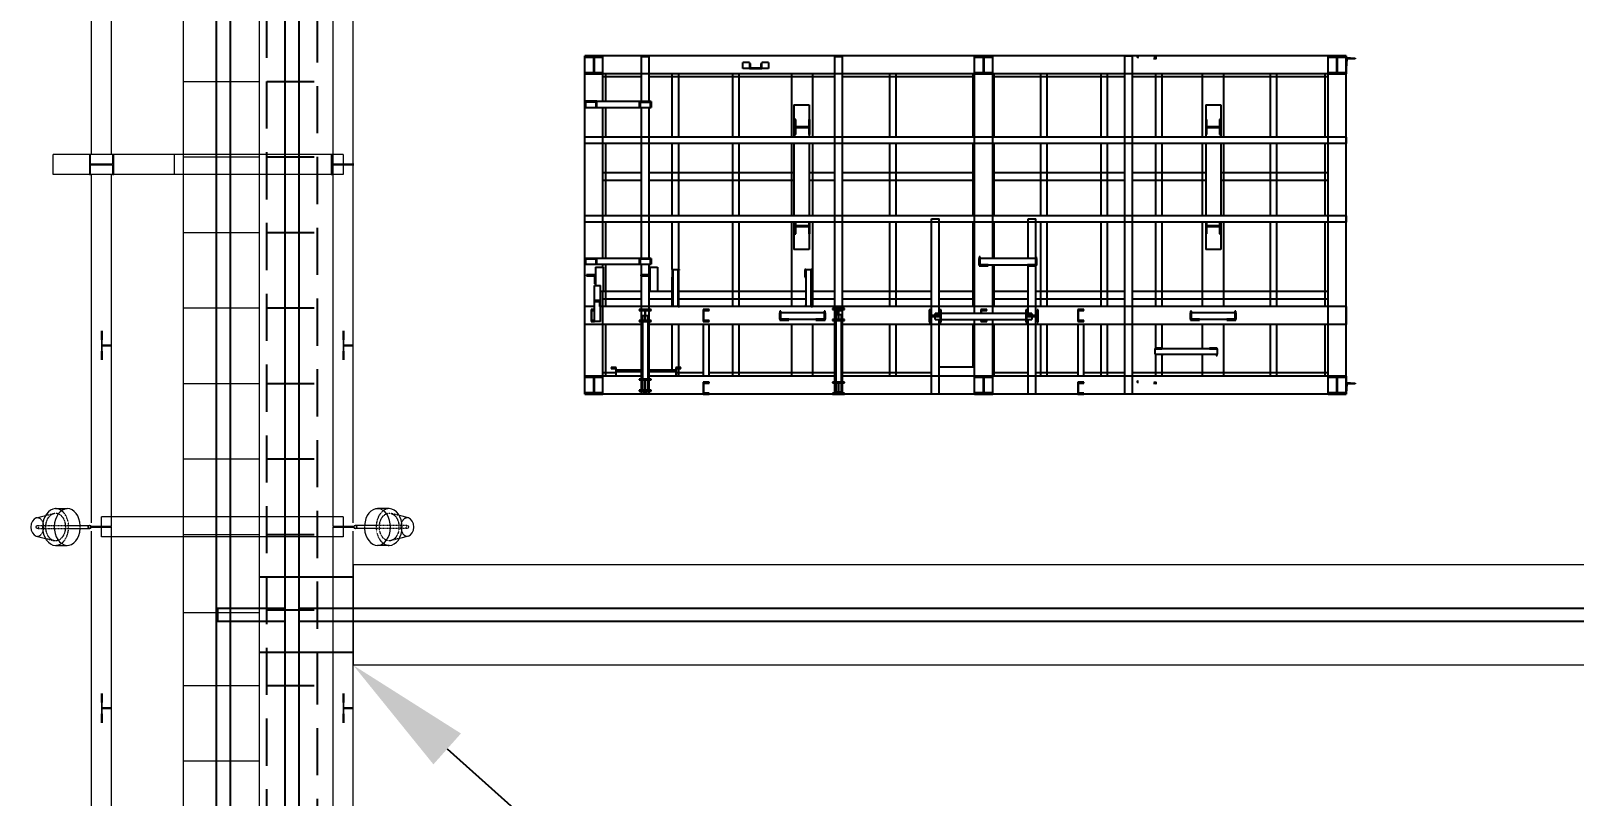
# Model space of a CAD drawing. Header units: inches. Extents: x 19 to 1016051, y 34 to 210034.
# Drawn here: x 144551 to 156811, y 141562 to 147644 of the extents above; entities that cross this region are included whole.
import ezdxf
from ezdxf import colors
from ezdxf.entities.mleader import LeaderData, LeaderLine
from ezdxf.math import Vec2, Vec3

# ---------------------------------------------------------------- set-up
doc = ezdxf.new("R2010")
doc.units = ezdxf.units.IN
doc.header["$MEASUREMENT"] = 0
doc.linetypes.add('CABLEROUTEALL-EMBED 1_DWG$0$HIDDEN2', pattern=[0.1875, 0.125, -0.0625])
doc.linetypes.add('LIGHTINGLAYOUTPROGRESSUNIT-EMBED 1_DWG$0$HIDDEN2', pattern=[0.1875, 0.125, -0.0625])
for name, color, linetype in [('CABLE TRAY INSTRUMENTATION', 7, 'Continuous'), ('CABLE TRAY POWER', 3, 'Continuous'), ('CABLEROUTEALL-EMBED 1_DWG$0$DwgTemplate', 7, 'Continuous'), ('cables', 7, 'Continuous')]:
    doc.layers.add(name, color=color, linetype=linetype)
for name, color, linetype, lineweight in [('Cable Trench', 7, 'Continuous', 13), ('Layout', 6, 'Continuous', 20), ('Pipe Rack Lighting', 1, 'Continuous', 5), ('REV.C CLOUD', 2, 'Continuous', 20)]:
    doc.layers.add(name, color=color, linetype=linetype, lineweight=lineweight)
doc.styles.get("Standard").update_dxf_attribs({"font": 'arial.ttf'})

msp = doc.modelspace()

# ---------------------------------------------------------------- linework, layer by layer
at = {"layer": 'CABLE TRAY INSTRUMENTATION', "color": 6, "linetype": 'CABLEROUTEALL-EMBED 1_DWG$0$HIDDEN2', "ltscale": 3000}
for p, q in [((146427, 123242), (146427, 164642)), ((146827, 164642), (146827, 142666)), ((146427, 147242), (146827, 147242)), ((146427, 146642), (146827, 146642)), ((146427, 146042), (146827, 146042)), ((146427, 145442), (146827, 145442)), ((146427, 144842), (146827, 144842)), ((146427, 144842), (146827, 144842)), ((146427, 144842), (146827, 144842)), ((146427, 144242), (146827, 144242)), ((146427, 143642), (146827, 143642)), ((146427, 143642), (146827, 143642)), ((146427, 143042), (146827, 143042)), ((146827, 142666), (146827, 123242)), ((146427, 142442), (146827, 142442))]:
    msp.add_line(p, q, dxfattribs=at)
at = {"layer": 'CABLE TRAY POWER'}
for p, q in [((147112, 143303), (146365, 143303)), ((147112, 142703), (146365, 142703))]:
    msp.add_line(p, q, dxfattribs=at)
at = {"layer": 'Cable Trench', "color": 2, "linetype": 'Continuous'}
for p, q in [((147112, 143403), (211534, 143400)), ((193686, 142601), (147112, 142603))]:
    msp.add_line(p, q, dxfattribs=at)
at = {"layer": 'Cable Trench', "color": 2}
msp.add_line((147112, 143403), (147112, 142603), dxfattribs=at)
at = {"layer": 'CABLEROUTEALL-EMBED 1_DWG$0$DwgTemplate', "color": 252, "linetype": 'Continuous'}
for p, q in [((155000, 147445), (148952, 147445)), ((148952, 147301), (148952, 147445)), ((155000, 147445), (148952, 147445)), ((148952, 147445), (148952, 147445)), ((148952, 144757), (148952, 147445)), ((148952, 147445), (149096, 147445)), ((148952, 147445), (148952, 147435)), ((149096, 147445), (148952, 147445)), ((148952, 147435), (149021, 147435)), ((149021, 147435), (149021, 147311)), ((149028, 147311), (149028, 147435)), ((149028, 147435), (149096, 147435)), ((149096, 147081), (149096, 147445)), ((149096, 147435), (149096, 147445)), ((149402, 147081), (149402, 147439)), ((149402, 147439), (149463, 147439)), ((149463, 147081), (149463, 147439)), ((150260, 147393), (150207, 147393)), ((150207, 147344), (150207, 147393)), ((150260, 147393), (150260, 147344)), ((150267, 147383), (150260, 147383)), ((150260, 147383), (150260, 147345)), ((150267, 147348), (150267, 147383)), ((150350, 147383), (150350, 147348)), ((150358, 147383), (150350, 147383)), ((150358, 147344), (150358, 147393)), ((150411, 147393), (150358, 147393)), ((150358, 147345), (150358, 147383)), ((150411, 147393), (150411, 147344)), ((150938, 147439), (150998, 147439)), ((150938, 145437), (150938, 147439)), ((150998, 145437), (150998, 147439)), ((152048, 147445), (152048, 147435)), ((152192, 147445), (152048, 147445)), ((152048, 147445), (152192, 147445)), ((152048, 145397), (152048, 147445)), ((152048, 147435), (152117, 147435)), ((152117, 147435), (152117, 147311)), ((152123, 147311), (152123, 147435)), ((152123, 147435), (152192, 147435)), ((152192, 147435), (152192, 147445)), ((152192, 145836), (152192, 147445)), ((153242, 144757), (153242, 147445)), ((153242, 147445), (153302, 147445)), ((153302, 144757), (153302, 147445)), ((153340, 147434), (153337, 147434)), ((153338, 147441), (153340, 147441)), ((153349, 147440), (153340, 147441)), ((153340, 147441), (153340, 147434)), ((153340, 147434), (153349, 147433)), ((153470, 147425), (153487, 147424)), ((153488, 147431), (153471, 147432)), ((153487, 147424), (153488, 147431)), ((153495, 147424), (153487, 147424)), ((153488, 147431), (153495, 147431)), ((154856, 147445), (154856, 147435)), ((155000, 147445), (154856, 147445)), ((154856, 147445), (155000, 147445)), ((154856, 144757), (154856, 147445)), ((154856, 147435), (154924, 147435)), ((154924, 147435), (154924, 147311)), ((154931, 147311), (154931, 147435)), ((154931, 147435), (155000, 147435)), ((155000, 147435), (155000, 147445)), ((155000, 147445), (155000, 147301)), ((155000, 144757), (155000, 147445)), ((155000, 147445), (155000, 147445)), ((155000, 147431), (155071, 147427)), ((155000, 147427), (155071, 147427)), ((155071, 147420), (155000, 147420)), ((155005, 147420), (155001, 147345)), ((155071, 147427), (155071, 147420)), ((149021, 147311), (148952, 147311)), ((148952, 147311), (148952, 147301)), ((155000, 147301), (148952, 147301)), ((148952, 147301), (149096, 147301)), ((149096, 147311), (149028, 147311)), ((149096, 147301), (149096, 147311)), ((149402, 147277), (149096, 147277)), ((149120, 147081), (149120, 147301)), ((150938, 147277), (149463, 147277)), ((149647, 146798), (149647, 147301)), ((149698, 146798), (149698, 147301)), ((150127, 146798), (150127, 147301)), ((150178, 146798), (150178, 147301)), ((150260, 147344), (150207, 147344)), ((150260, 147345), (150358, 147345)), ((150350, 147348), (150267, 147348)), ((150411, 147344), (150358, 147344)), ((150596, 146798), (150596, 147301)), ((150764, 146798), (150764, 147301)), ((152048, 147277), (150998, 147277)), ((151375, 146798), (151375, 147301)), ((151426, 146798), (151426, 147301)), ((152036, 146798), (152036, 147301)), ((152048, 147311), (152048, 147301)), ((152117, 147311), (152048, 147311)), ((152048, 147301), (152192, 147301)), ((152192, 147311), (152123, 147311)), ((152192, 147301), (152192, 147311)), ((153242, 147277), (152192, 147277)), ((152204, 146798), (152204, 147301)), ((152575, 146798), (152575, 147301)), ((152625, 146798), (152625, 147301)), ((153055, 146798), (153055, 147301)), ((153105, 146798), (153105, 147301)), ((154856, 147277), (153302, 147277)), ((153487, 146798), (153487, 147301)), ((153537, 146798), (153537, 147301)), ((153860, 146798), (153860, 147301)), ((154028, 146798), (154028, 147301)), ((154398, 146798), (154398, 147301)), ((154449, 146798), (154449, 147301)), ((154832, 146798), (154832, 147301)), ((154856, 147311), (154856, 147301)), ((154924, 147311), (154856, 147311)), ((154856, 147301), (155000, 147301)), ((155000, 147311), (154931, 147311)), ((155000, 147345), (155001, 147345)), ((155000, 147301), (155000, 147311)), ((148952, 147084), (148952, 147038)), ((149048, 147084), (148952, 147084)), ((148952, 147038), (148961, 147038)), ((149480, 147081), (148961, 147081)), ((148961, 147035), (148961, 147081)), ((148961, 147079), (149040, 147079)), ((148961, 147038), (148961, 147079)), ((148961, 147035), (149480, 147035)), ((149040, 147079), (149040, 147038)), ((149040, 147038), (149048, 147038)), ((149048, 147038), (149048, 147084)), ((149096, 145836), (149096, 147035)), ((149120, 146798), (149120, 147035)), ((149480, 147081), (149384, 147081)), ((149384, 147081), (149384, 147035)), ((149384, 147035), (149393, 147035)), ((149393, 147076), (149472, 147076)), ((149393, 147035), (149393, 147076)), ((149402, 145836), (149402, 147035)), ((149463, 145836), (149463, 147035)), ((149472, 147076), (149472, 147035)), ((149472, 147035), (149480, 147035)), ((149480, 147081), (149480, 147035)), ((149480, 147035), (149480, 147081)), ((150613, 147056), (150613, 146798)), ((150613, 147056), (150733, 147056)), ((150733, 147056), (150733, 146798)), ((153884, 147056), (153884, 146798)), ((153884, 147056), (154004, 147056)), ((154004, 147056), (154004, 146798)), ((150620, 146939), (150620, 146819)), ((150629, 146939), (150620, 146939)), ((150629, 146882), (150629, 146939)), ((150732, 146882), (150629, 146882)), ((150629, 146819), (150629, 146876)), ((150629, 146876), (150732, 146876)), ((150740, 146939), (150732, 146939)), ((150732, 146939), (150732, 146882)), ((150732, 146876), (150732, 146819)), ((150740, 146819), (150740, 146939)), ((153884, 146939), (153884, 146819)), ((153893, 146939), (153884, 146939)), ((153893, 146882), (153893, 146939)), ((153995, 146882), (153893, 146882)), ((153893, 146876), (153995, 146876)), ((153893, 146819), (153893, 146876)), ((153995, 146939), (153995, 146882)), ((154004, 146939), (153995, 146939)), ((153995, 146876), (153995, 146819)), ((154004, 146819), (154004, 146939)), ((155000, 146798), (148952, 146798)), ((148952, 146748), (148952, 146798)), ((155000, 146748), (148952, 146748)), ((149120, 146175), (149120, 146748)), ((149647, 146175), (149647, 146748)), ((149698, 146175), (149698, 146748)), ((150127, 146175), (150127, 146748)), ((150178, 146175), (150178, 146748)), ((150596, 146175), (150596, 146748)), ((150613, 146748), (150613, 146175)), ((150620, 146819), (150629, 146819)), ((150732, 146819), (150740, 146819)), ((150733, 146748), (150733, 146175)), ((150764, 146175), (150764, 146748)), ((151375, 146175), (151375, 146748)), ((151426, 146175), (151426, 146748)), ((152036, 146175), (152036, 146748)), ((152204, 146175), (152204, 146748)), ((152575, 146175), (152575, 146748)), ((152625, 146175), (152625, 146748)), ((153055, 146175), (153055, 146748)), ((153105, 146175), (153105, 146748)), ((153487, 146175), (153487, 146748)), ((153537, 146175), (153537, 146748)), ((153860, 146175), (153860, 146748)), ((153884, 146819), (153893, 146819)), ((153884, 146748), (153884, 146175)), ((153995, 146819), (154004, 146819)), ((154004, 146748), (154004, 146175)), ((154028, 146175), (154028, 146748)), ((154398, 146175), (154398, 146748)), ((154449, 146175), (154449, 146748)), ((154832, 146175), (154832, 146748)), ((155000, 146798), (155000, 146748)), ((149402, 146515), (149096, 146515)), ((150613, 146515), (149463, 146515)), ((150938, 146515), (150733, 146515)), ((152048, 146515), (150998, 146515)), ((153242, 146515), (152192, 146515)), ((153884, 146515), (153302, 146515)), ((154856, 146515), (154004, 146515)), ((149402, 146455), (149096, 146455)), ((150613, 146455), (149463, 146455)), ((150938, 146455), (150733, 146455)), ((152048, 146455), (150998, 146455)), ((153242, 146455), (152192, 146455)), ((153884, 146455), (153302, 146455)), ((154856, 146455), (154004, 146455)), ((155000, 146175), (148952, 146175)), ((148952, 146124), (148952, 146175)), ((151706, 145381), (151706, 146149)), ((151706, 146149), (151766, 146149)), ((151766, 145397), (151766, 146149)), ((152474, 145836), (152474, 146149)), ((152474, 146149), (152534, 146149)), ((152534, 145849), (152534, 146149)), ((155000, 146175), (155000, 146124)), ((155000, 146124), (148952, 146124)), ((149120, 145836), (149120, 146124)), ((149647, 145747), (149647, 146124)), ((149698, 145747), (149698, 146124)), ((150127, 145453), (150127, 146124)), ((150178, 145453), (150178, 146124)), ((150596, 145453), (150596, 146124)), ((150613, 146124), (150613, 145905)), ((150620, 146124), (150620, 146032)), ((150620, 146032), (150629, 146032)), ((150629, 146095), (150629, 146124)), ((150732, 146095), (150629, 146095)), ((150629, 146032), (150629, 146088)), ((150629, 146088), (150732, 146088)), ((150732, 146124), (150732, 146095)), ((150732, 146088), (150732, 146032)), ((150732, 146032), (150740, 146032)), ((150733, 146124), (150733, 145905)), ((150740, 146032), (150740, 146124)), ((150764, 145453), (150764, 146124)), ((151375, 145453), (151375, 146124)), ((151426, 145453), (151426, 146124)), ((152036, 145453), (152036, 146124)), ((152204, 145836), (152204, 146124)), ((152575, 145453), (152575, 146124)), ((152625, 145453), (152625, 146124)), ((153055, 145453), (153055, 146124)), ((153105, 145453), (153105, 146124)), ((153487, 145453), (153487, 146124)), ((153537, 145453), (153537, 146124)), ((153860, 145453), (153860, 146124)), ((153884, 146124), (153884, 145905)), ((153884, 146124), (153884, 146032)), ((153884, 146032), (153893, 146032)), ((153893, 146095), (153893, 146124)), ((153995, 146095), (153893, 146095)), ((153893, 146088), (153995, 146088)), ((153893, 146032), (153893, 146088)), ((153995, 146124), (153995, 146095)), ((153995, 146088), (153995, 146032)), ((153995, 146032), (154004, 146032)), ((154004, 146124), (154004, 145905)), ((154004, 146032), (154004, 146124)), ((154028, 145453), (154028, 146124)), ((154398, 145453), (154398, 146124)), ((154449, 145453), (154449, 146124)), ((154832, 145453), (154832, 146124)), ((150733, 145905), (150613, 145905)), ((154004, 145905), (153884, 145905)), ((148952, 145836), (148952, 145790)), ((149048, 145836), (148952, 145836)), ((148952, 145790), (148961, 145790)), ((148961, 145790), (148961, 145836)), ((149480, 145836), (148961, 145836)), ((148961, 145790), (148961, 145831)), ((148961, 145831), (149040, 145831)), ((148961, 145790), (149480, 145790)), ((149040, 145831), (149040, 145790)), ((149040, 145790), (149048, 145790)), ((149048, 145790), (149048, 145836)), ((149096, 145765), (149096, 145790)), ((149120, 145453), (149120, 145790)), ((149384, 145836), (149384, 145790)), ((149480, 145836), (149384, 145836)), ((149384, 145790), (149393, 145790)), ((149393, 145831), (149472, 145831)), ((149393, 145790), (149393, 145831)), ((149402, 145705), (149402, 145790)), ((149463, 145705), (149463, 145790)), ((149472, 145831), (149472, 145790)), ((149472, 145790), (149480, 145790)), ((149480, 145790), (149480, 145836)), ((149480, 145836), (149480, 145790)), ((152092, 145849), (152084, 145849)), ((152084, 145849), (152084, 145777)), ((152084, 145785), (152084, 145836)), ((152540, 145836), (152084, 145836)), ((152084, 145785), (152540, 145785)), ((152084, 145777), (152156, 145777)), ((152092, 145785), (152092, 145849)), ((152156, 145785), (152092, 145785)), ((152156, 145777), (152156, 145785)), ((152192, 145397), (152192, 145785)), ((152204, 145453), (152204, 145785)), ((152468, 145785), (152468, 145777)), ((152532, 145785), (152468, 145785)), ((152468, 145777), (152540, 145777)), ((152474, 145785), (152474, 145785)), ((152474, 145397), (152474, 145777)), ((152540, 145849), (152532, 145849)), ((152532, 145849), (152532, 145785)), ((152534, 145381), (152534, 145777)), ((152540, 145777), (152540, 145849)), ((152540, 145836), (152540, 145785)), ((148964, 145705), (148964, 145697)), ((149036, 145705), (148964, 145705)), ((148964, 145697), (149029, 145697)), ((149029, 145697), (149029, 145633)), ((149036, 145765), (149097, 145765)), ((149036, 145765), (149036, 145621)), ((149036, 145633), (149036, 145705)), ((149097, 145765), (149097, 145573)), ((149396, 145705), (149396, 145697)), ((149468, 145705), (149396, 145705)), ((149396, 145697), (149461, 145697)), ((149402, 145429), (149402, 145697)), ((149461, 145697), (149461, 145633)), ((149468, 145765), (149468, 145573)), ((149468, 145765), (149529, 145765)), ((149468, 145633), (149468, 145705)), ((149529, 145765), (149529, 145573)), ((149645, 145747), (149645, 145687)), ((149652, 145747), (149645, 145747)), ((149645, 145687), (149651, 145687)), ((149647, 145459), (149647, 145687)), ((149651, 145742), (149652, 145742)), ((149651, 145687), (149651, 145742)), ((149652, 145747), (149693, 145747)), ((149652, 145747), (149652, 145453)), ((149705, 145747), (149693, 145747)), ((149693, 145453), (149693, 145747)), ((149693, 145742), (149705, 145742)), ((149698, 145459), (149698, 145742)), ((149705, 145742), (149705, 145747)), ((150708, 145747), (150701, 145747)), ((150701, 145747), (150701, 145687)), ((150701, 145687), (150707, 145687)), ((150707, 145687), (150707, 145742)), ((150707, 145742), (150708, 145742)), ((150708, 145747), (150708, 145453)), ((150708, 145747), (150749, 145747)), ((150749, 145453), (150749, 145747)), ((150762, 145747), (150749, 145747)), ((150749, 145742), (150762, 145742)), ((150762, 145742), (150762, 145747)), ((149029, 145633), (149036, 145633)), ((149029, 145333), (149029, 145621)), ((149029, 145621), (149077, 145621)), ((149077, 145333), (149077, 145621)), ((149097, 145573), (149077, 145573)), ((149096, 144757), (149096, 145573)), ((149402, 145572), (149096, 145572)), ((149461, 145633), (149468, 145633)), ((149463, 145429), (149463, 145633)), ((149652, 145572), (149463, 145572)), ((149529, 145573), (149468, 145573)), ((150708, 145572), (149693, 145572)), ((150938, 145572), (150749, 145572)), ((151706, 145572), (150998, 145572)), ((152048, 145572), (151766, 145572)), ((152474, 145572), (152192, 145572)), ((153242, 145572), (152534, 145572)), ((154856, 145572), (153302, 145572)), ((148952, 145309), (148952, 145453)), ((149029, 145453), (148952, 145453)), ((149003, 145430), (149003, 145334)), ((149029, 145430), (149003, 145430)), ((149008, 145342), (149008, 145422)), ((149008, 145422), (149029, 145422)), ((149077, 145502), (149029, 145502)), ((149029, 145502), (149029, 145492)), ((149029, 145492), (149068, 145492)), ((149068, 145492), (149068, 145453)), ((149068, 145453), (149077, 145453)), ((149077, 145453), (149077, 145502)), ((155000, 145453), (149077, 145453)), ((149402, 145512), (149096, 145512)), ((149480, 145429), (149384, 145429)), ((149384, 145429), (149384, 145422)), ((149384, 145422), (149430, 145422)), ((149402, 145341), (149402, 145422)), ((149430, 145422), (149430, 145341)), ((149435, 145422), (149480, 145422)), ((149435, 145341), (149435, 145422)), ((149652, 145512), (149463, 145512)), ((149463, 145341), (149463, 145422)), ((149480, 145422), (149480, 145429)), ((149645, 145459), (149645, 145453)), ((149652, 145459), (149645, 145459)), ((149650, 145453), (149650, 145454)), ((149650, 145454), (149652, 145454)), ((150708, 145512), (149693, 145512)), ((149705, 145459), (149693, 145459)), ((149693, 145454), (149705, 145454)), ((149698, 145453), (149698, 145454)), ((149705, 145454), (149705, 145459)), ((149893, 145429), (149893, 145333)), ((149939, 145429), (149893, 145429)), ((149898, 145421), (149939, 145421)), ((149898, 145341), (149898, 145421)), ((149939, 145421), (149939, 145429)), ((150508, 145417), (150500, 145417)), ((150500, 145417), (150500, 145345)), ((150860, 145404), (150500, 145404)), ((150500, 145353), (150500, 145404)), ((150508, 145353), (150508, 145417)), ((150701, 145459), (150701, 145453)), ((150708, 145459), (150701, 145459)), ((150707, 145453), (150707, 145454)), ((150707, 145454), (150708, 145454)), ((150938, 145512), (150749, 145512)), ((150761, 145459), (150749, 145459)), ((150749, 145454), (150761, 145454)), ((150761, 145454), (150761, 145459)), ((150853, 145417), (150853, 145353)), ((150860, 145417), (150853, 145417)), ((150860, 145345), (150860, 145417)), ((150860, 145404), (150860, 145353)), ((150920, 145437), (150920, 145430)), ((151016, 145437), (150920, 145437)), ((150920, 145430), (150965, 145430)), ((150938, 145349), (150938, 145430)), ((150945, 145430), (150945, 145389)), ((150950, 145422), (150965, 145422)), ((150950, 145389), (150950, 145422)), ((150965, 145430), (150965, 145349)), ((150971, 145430), (151016, 145430)), ((150971, 145349), (150971, 145430)), ((150971, 145422), (150991, 145422)), ((150991, 145422), (150991, 145430)), ((151706, 145512), (150998, 145512)), ((150998, 145349), (150998, 145430)), ((151016, 145430), (151016, 145437)), ((151696, 145426), (151688, 145426)), ((151688, 145426), (151688, 145330)), ((151696, 145381), (151696, 145426)), ((152048, 145512), (151766, 145512)), ((151784, 145426), (151776, 145426)), ((151776, 145426), (151776, 145381)), ((151784, 145330), (151784, 145426)), ((152099, 145430), (152099, 145397)), ((152145, 145430), (152099, 145430)), ((152104, 145422), (152145, 145422)), ((152104, 145397), (152104, 145422)), ((152145, 145422), (152145, 145430)), ((152474, 145512), (152192, 145512)), ((152456, 145426), (152456, 145330)), ((152464, 145426), (152456, 145426)), ((152464, 145381), (152464, 145426)), ((153242, 145512), (152534, 145512)), ((152544, 145426), (152544, 145381)), ((152552, 145426), (152544, 145426)), ((152552, 145330), (152552, 145426)), ((152915, 145430), (152869, 145430)), ((152869, 145430), (152869, 145334)), ((152874, 145342), (152874, 145422)), ((152874, 145422), (152915, 145422)), ((152915, 145422), (152915, 145430)), ((154856, 145512), (153302, 145512)), ((153764, 145417), (153764, 145345)), ((153772, 145417), (153764, 145417)), ((153764, 145353), (153764, 145404)), ((154124, 145404), (153764, 145404)), ((153772, 145353), (153772, 145417)), ((154124, 145417), (154116, 145417)), ((154116, 145417), (154116, 145353)), ((154124, 145345), (154124, 145417)), ((154124, 145404), (154124, 145353)), ((155000, 145453), (155000, 145309)), ((149409, 145309), (148952, 145309)), ((149003, 145334), (149029, 145334)), ((149029, 145342), (149008, 145342)), ((149077, 145333), (149029, 145333)), ((149120, 144901), (149120, 145309)), ((149384, 145341), (149384, 145333)), ((149430, 145341), (149384, 145341)), ((149384, 145333), (149480, 145333)), ((149402, 144877), (149402, 145333)), ((149409, 145381), (149455, 145381)), ((149409, 145381), (149409, 144781)), ((149480, 145341), (149435, 145341)), ((149455, 144781), (149455, 145381)), ((150945, 145309), (149455, 145309)), ((149463, 144877), (149463, 145333)), ((149480, 145333), (149480, 145341)), ((149647, 144949), (149647, 145309)), ((149698, 144969), (149698, 145309)), ((149893, 145333), (149939, 145333)), ((149893, 145309), (149893, 144901)), ((149939, 145341), (149898, 145341)), ((149939, 145333), (149939, 145341)), ((149939, 144901), (149939, 145309)), ((150127, 144901), (150127, 145309)), ((150178, 144901), (150178, 145309)), ((150500, 145353), (150860, 145353)), ((150500, 145345), (150572, 145345)), ((150572, 145353), (150508, 145353)), ((150572, 145345), (150572, 145353)), ((150596, 144901), (150596, 145309)), ((150764, 144901), (150764, 145309)), ((150788, 145353), (150788, 145345)), ((150853, 145353), (150788, 145353)), ((150788, 145345), (150860, 145345)), ((150920, 145349), (150920, 145341)), ((150965, 145349), (150920, 145349)), ((150920, 145341), (151016, 145341)), ((150938, 144853), (150938, 145341)), ((150945, 145389), (150991, 145389)), ((150945, 145389), (150945, 144773)), ((151016, 145349), (150971, 145349)), ((150991, 144773), (150991, 145389)), ((155000, 145309), (150991, 145309)), ((150998, 144853), (150998, 145341)), ((151016, 145341), (151016, 145349)), ((151375, 144901), (151375, 145309)), ((151426, 144901), (151426, 145309)), ((151688, 145330), (151696, 145330)), ((151776, 145381), (151696, 145381)), ((151696, 145375), (151776, 145375)), ((151696, 145330), (151696, 145375)), ((151706, 144757), (151706, 145375)), ((151736, 145351), (151736, 145397)), ((152504, 145397), (151736, 145397)), ((151736, 145351), (152504, 145351)), ((151766, 144757), (151766, 145351)), ((151776, 145375), (151776, 145330)), ((151776, 145330), (151784, 145330)), ((152036, 144973), (152036, 145309)), ((152048, 144757), (152048, 145351)), ((152099, 145351), (152099, 145334)), ((152099, 145334), (152145, 145334)), ((152104, 145342), (152104, 145351)), ((152145, 145342), (152104, 145342)), ((152145, 145334), (152145, 145342)), ((152192, 144757), (152192, 145351)), ((152204, 144901), (152204, 145309)), ((152456, 145330), (152464, 145330)), ((152544, 145381), (152464, 145381)), ((152464, 145375), (152544, 145375)), ((152464, 145330), (152464, 145375)), ((152474, 144757), (152474, 145351)), ((152504, 145397), (152504, 145351)), ((152534, 144757), (152534, 145375)), ((152544, 145375), (152544, 145330)), ((152544, 145330), (152552, 145330)), ((152575, 144901), (152575, 145309)), ((152625, 144901), (152625, 145309)), ((152869, 145334), (152915, 145334)), ((152869, 145309), (152869, 144901)), ((152915, 145342), (152874, 145342)), ((152915, 145334), (152915, 145342)), ((152915, 144901), (152915, 145309)), ((153055, 144901), (153055, 145309)), ((153105, 144901), (153105, 145309)), ((153487, 145123), (153487, 145309)), ((153537, 145123), (153537, 145309)), ((153764, 145353), (154124, 145353)), ((153764, 145345), (153836, 145345)), ((153836, 145353), (153772, 145353)), ((153836, 145345), (153836, 145353)), ((153860, 145116), (153860, 145309)), ((154028, 144901), (154028, 145309)), ((154116, 145353), (154052, 145353)), ((154052, 145353), (154052, 145345)), ((154052, 145345), (154124, 145345)), ((154398, 144901), (154398, 145309)), ((154449, 144901), (154449, 145309)), ((154832, 144901), (154832, 145309)), ((153482, 145123), (153482, 145118)), ((153542, 145123), (153482, 145123)), ((153482, 145118), (153536, 145118)), ((153482, 145075), (153482, 145116)), ((153974, 145116), (153482, 145116)), ((153482, 145075), (153974, 145075)), ((153487, 145116), (153487, 145118)), ((153487, 144901), (153487, 145075)), ((153536, 145118), (153536, 145116)), ((153536, 145075), (153536, 145063)), ((153536, 145063), (153542, 145063)), ((153537, 144901), (153537, 145063)), ((153542, 145116), (153542, 145123)), ((153542, 145063), (153542, 145075)), ((153860, 144901), (153860, 145075)), ((153914, 145123), (153914, 145117)), ((153974, 145123), (153914, 145123)), ((153914, 145117), (153968, 145117)), ((153968, 145117), (153968, 145116)), ((153968, 145075), (153968, 145063)), ((153968, 145063), (153974, 145063)), ((153974, 145116), (153974, 145123)), ((153974, 145116), (153974, 145075)), ((153974, 145063), (153974, 145075)), ((149197, 144925), (149096, 144925)), ((149161, 144969), (149161, 144961)), ((149200, 144969), (149161, 144969)), ((149161, 144961), (149197, 144961)), ((149197, 144961), (149197, 144901)), ((149200, 144901), (149200, 144969)), ((149200, 144949), (149402, 144949)), ((149200, 144938), (149402, 144938)), ((149463, 144949), (149676, 144949)), ((149463, 144938), (149676, 144938)), ((149715, 144969), (149676, 144969)), ((149676, 144969), (149676, 144901)), ((149679, 144901), (149679, 144961)), ((149679, 144961), (149715, 144961)), ((149893, 144925), (149679, 144925)), ((149698, 144901), (149698, 144961)), ((149715, 144961), (149715, 144969)), ((150938, 144925), (149939, 144925)), ((151706, 144925), (150998, 144925)), ((151766, 144973), (152048, 144973)), ((152474, 144925), (152192, 144925)), ((152869, 144925), (152534, 144925)), ((153242, 144925), (152915, 144925)), ((154856, 144925), (153302, 144925)), ((148952, 144901), (148952, 144892)), ((149096, 144901), (148952, 144901)), ((148952, 144757), (148952, 144901)), ((149409, 144901), (148952, 144901)), ((148952, 144892), (149021, 144892)), ((149021, 144892), (149021, 144767)), ((149028, 144892), (149096, 144892)), ((149028, 144767), (149028, 144892)), ((149096, 144892), (149096, 144901)), ((149384, 144877), (149384, 144870)), ((149480, 144877), (149384, 144877)), ((149384, 144870), (149430, 144870)), ((149430, 144789), (149384, 144789)), ((149384, 144789), (149384, 144781)), ((149402, 144789), (149402, 144870)), ((149430, 144870), (149430, 144789)), ((149435, 144870), (149480, 144870)), ((149435, 144789), (149435, 144870)), ((149480, 144789), (149435, 144789)), ((150945, 144901), (149455, 144901)), ((149463, 144789), (149463, 144870)), ((149480, 144870), (149480, 144877)), ((149480, 144781), (149480, 144789)), ((149893, 144853), (149893, 144757)), ((149939, 144853), (149893, 144853)), ((149898, 144845), (149939, 144845)), ((149898, 144765), (149898, 144845)), ((149939, 144845), (149939, 144853)), ((151016, 144853), (150920, 144853)), ((150920, 144853), (150920, 144846)), ((150920, 144846), (150965, 144846)), ((150938, 144765), (150938, 144846)), ((150965, 144846), (150965, 144765)), ((150971, 144846), (151016, 144846)), ((150971, 144765), (150971, 144846)), ((155000, 144901), (150991, 144901)), ((150998, 144765), (150998, 144846)), ((151016, 144846), (151016, 144853)), ((152048, 144901), (152048, 144892)), ((152192, 144901), (152048, 144901)), ((152048, 144892), (152117, 144892)), ((152117, 144892), (152117, 144767)), ((152123, 144767), (152123, 144892)), ((152123, 144892), (152192, 144892)), ((152192, 144892), (152192, 144901)), ((152869, 144853), (152869, 144757)), ((152915, 144853), (152869, 144853)), ((152874, 144765), (152874, 144845)), ((152874, 144845), (152915, 144845)), ((152915, 144845), (152915, 144853)), ((153340, 144852), (153337, 144852)), ((153338, 144859), (153340, 144859)), ((153349, 144858), (153340, 144859)), ((153340, 144859), (153340, 144852)), ((153340, 144852), (153349, 144852)), ((153470, 144843), (153487, 144842)), ((153488, 144849), (153471, 144850)), ((153487, 144842), (153488, 144849)), ((153495, 144842), (153487, 144842)), ((153488, 144849), (153495, 144849)), ((155000, 144901), (154856, 144901)), ((154856, 144901), (154856, 144892)), ((154856, 144892), (154924, 144892)), ((154924, 144892), (154924, 144767)), ((154931, 144892), (155000, 144892)), ((154931, 144767), (154931, 144892)), ((155000, 144892), (155000, 144901)), ((155000, 144901), (155000, 144757)), ((155000, 144850), (155071, 144845)), ((155000, 144845), (155071, 144845)), ((155071, 144838), (155000, 144838)), ((155005, 144838), (155001, 144763)), ((155071, 144845), (155071, 144838)), ((149021, 144767), (148952, 144767)), ((148952, 144767), (148952, 144757)), ((148952, 144757), (149096, 144757)), ((150920, 144757), (148952, 144757)), ((149096, 144757), (148952, 144757)), ((149096, 144767), (149028, 144767)), ((149096, 144757), (149096, 144767)), ((149384, 144781), (149480, 144781)), ((149402, 144757), (149402, 144781)), ((149463, 144757), (149402, 144757)), ((149455, 144781), (149409, 144781)), ((149414, 144781), (149414, 144773)), ((149451, 144773), (149414, 144773)), ((149451, 144773), (149451, 144781)), ((149463, 144757), (149463, 144781)), ((149893, 144757), (149939, 144757)), ((149939, 144765), (149898, 144765)), ((149939, 144757), (149939, 144765)), ((150920, 144765), (150920, 144757)), ((150965, 144765), (150920, 144765)), ((150920, 144757), (151016, 144757)), ((150991, 144773), (150945, 144773)), ((150945, 144773), (150945, 144765)), ((150950, 144765), (150950, 144773)), ((150965, 144765), (150950, 144765)), ((151016, 144765), (150971, 144765)), ((150991, 144765), (150971, 144765)), ((150991, 144765), (150991, 144765)), ((151016, 144757), (151016, 144765)), ((155000, 144757), (151016, 144757)), ((151766, 144757), (151706, 144757)), ((152117, 144767), (152048, 144767)), ((152048, 144767), (152048, 144757)), ((152048, 144757), (152192, 144757)), ((152192, 144757), (152048, 144757)), ((152192, 144767), (152123, 144767)), ((152192, 144757), (152192, 144767)), ((152534, 144757), (152474, 144757)), ((152869, 144757), (152915, 144757)), ((152915, 144765), (152874, 144765)), ((152915, 144757), (152915, 144765)), ((153302, 144757), (153242, 144757)), ((154856, 144767), (154856, 144757)), ((154924, 144767), (154856, 144767)), ((154856, 144757), (155000, 144757)), ((155000, 144757), (154856, 144757)), ((155000, 144767), (154931, 144767)), ((155000, 144757), (155000, 144767)), ((155000, 144763), (155001, 144763))]:
    msp.add_line(p, q, dxfattribs=at)
at = {"layer": 'cables'}
for points in [[(146026, 122592), (146026, 164493), (146134, 164493), (146134, 122592)], [(146571, 123242), (146571, 164493), (146679, 164493), (146679, 123242)], [(146571, 142949), (146037, 142949), (146037, 143057), (146571, 143057)], [(146679, 143057), (212067, 143057), (212067, 142949), (146679, 142949)]]:
    msp.add_lwpolyline(points, dxfattribs=at)
at = {"layer": 'Layout', "color": 252, "linetype": 'Continuous'}
for p, q in [((145192, 146660), (145192, 149461)), ((146953, 146581), (146953, 149461)), ((145034, 146660), (145034, 148469)), ((147112, 146581), (147112, 148469))]:
    msp.add_line(p, q, dxfattribs=at)
at = {"layer": 'Layout', "color": 251, "linetype": 'Continuous'}
for p, q in [((145689, 146660), (144729, 146660)), ((144729, 146502), (144729, 146660)), ((145026, 146660), (145016, 146660)), ((145016, 146660), (145016, 146502)), ((145026, 146584), (145026, 146660)), ((145200, 146660), (145200, 146584)), ((145210, 146660), (145200, 146660)), ((145210, 146502), (145210, 146660)), ((145689, 146660), (145689, 146502)), ((147033, 146660), (145689, 146660)), ((146936, 146660), (146936, 146502)), ((146946, 146660), (146936, 146660)), ((146946, 146584), (146946, 146660)), ((147033, 146660), (147033, 146502)), ((145689, 146502), (144729, 146502)), ((145016, 146502), (145026, 146502)), ((145200, 146584), (145026, 146584)), ((145026, 146578), (145200, 146578)), ((145026, 146502), (145026, 146578)), ((145034, 143733), (145034, 146502)), ((145192, 143704), (145192, 146502)), ((145200, 146578), (145200, 146502)), ((145200, 146502), (145210, 146502)), ((147033, 146502), (145689, 146502)), ((146936, 146502), (146946, 146502)), ((147116, 146584), (146946, 146584)), ((146946, 146502), (146946, 146578)), ((146946, 146578), (147116, 146578)), ((147112, 146581), (146953, 146581)), ((146953, 143704), (146953, 146581)), ((146953, 146581), (147112, 146581)), ((147112, 143733), (147112, 146581)), ((145113, 145189), (145113, 145260)), ((145117, 145189), (145113, 145189)), ((145113, 145189), (145113, 145144)), ((145117, 145260), (145117, 145189)), ((145117, 145147), (145117, 145189)), ((147033, 145189), (147033, 145260)), ((147033, 145189), (147033, 145144)), ((147037, 145189), (147033, 145189)), ((147037, 145260), (147037, 145189)), ((147037, 145147), (147037, 145189)), ((145113, 145144), (145185, 145144)), ((145113, 145144), (145113, 145099)), ((145185, 145144), (145113, 145144)), ((145113, 145029), (145113, 145099)), ((145113, 145099), (145117, 145099)), ((145185, 145147), (145117, 145147)), ((145117, 145099), (145117, 145142)), ((145117, 145142), (145185, 145142)), ((145117, 145099), (145117, 145029)), ((145185, 145147), (145185, 145150)), ((145185, 145144), (145185, 145147)), ((145185, 145142), (145185, 145144)), ((145185, 145138), (145185, 145142)), ((147105, 145144), (147033, 145144)), ((147033, 145144), (147033, 145099)), ((147033, 145144), (147105, 145144)), ((147033, 145029), (147033, 145099)), ((147033, 145099), (147037, 145099)), ((147105, 145147), (147037, 145147)), ((147037, 145099), (147037, 145142)), ((147037, 145142), (147105, 145142)), ((147037, 145099), (147037, 145029)), ((147105, 145147), (147105, 145150)), ((147105, 145144), (147105, 145147)), ((147105, 145142), (147105, 145144)), ((147105, 145138), (147105, 145142)), ((145192, 143704), (145034, 143704)), ((145034, 143701), (145192, 143701)), ((147033, 143781), (145113, 143781)), ((145113, 143622), (145113, 143781)), ((145192, 140901), (145192, 143701)), ((147112, 143704), (146953, 143704)), ((146953, 143701), (147112, 143701)), ((146953, 140822), (146953, 143701)), ((147033, 143781), (147033, 143622)), ((147037, 143704), (147037, 143704)), ((147037, 143704), (147037, 143701)), ((147105, 143704), (147105, 143704)), ((147105, 143701), (147105, 143704)), ((147105, 143704), (147105, 143704)), ((147105, 143701), (147105, 143704)), ((145034, 140901), (145034, 143669)), ((147033, 143622), (145113, 143622)), ((147112, 140822), (147112, 143669)), ((145113, 142306), (145113, 142377)), ((145117, 142377), (145117, 142306)), ((147033, 142306), (147033, 142377)), ((147037, 142377), (147037, 142306)), ((145113, 142306), (145113, 142262)), ((145117, 142306), (145113, 142306)), ((145185, 142262), (145113, 142262)), ((145113, 142262), (145113, 142217)), ((145113, 142262), (145185, 142262)), ((145113, 142217), (145117, 142217)), ((145113, 142146), (145113, 142217)), ((145117, 142264), (145117, 142306)), ((145185, 142264), (145117, 142264)), ((145117, 142217), (145117, 142259)), ((145117, 142259), (145185, 142259)), ((145117, 142217), (145117, 142146)), ((145185, 142264), (145185, 142268)), ((145185, 142262), (145185, 142264)), ((145185, 142259), (145185, 142262)), ((145185, 142255), (145185, 142259)), ((147037, 142306), (147033, 142306)), ((147033, 142306), (147033, 142262)), ((147033, 142262), (147033, 142217)), ((147105, 142262), (147033, 142262)), ((147033, 142262), (147105, 142262)), ((147033, 142217), (147037, 142217)), ((147033, 142146), (147033, 142217)), ((147037, 142264), (147037, 142306)), ((147105, 142264), (147037, 142264)), ((147037, 142217), (147037, 142259)), ((147037, 142259), (147105, 142259)), ((147037, 142217), (147037, 142146)), ((147105, 142264), (147105, 142268)), ((147105, 142262), (147105, 142264)), ((147105, 142259), (147105, 142262)), ((147105, 142255), (147105, 142259))]:
    msp.add_line(p, q, dxfattribs=at)
at = {"layer": 'Pipe Rack Lighting', "color": 251, "linetype": 'LIGHTINGLAYOUTPROGRESSUNIT-EMBED 1_DWG$0$HIDDEN2'}
for p, q in [((144667, 143792), (144734, 143809)), ((144603, 143714), (144841, 143714)), ((144603, 143689), (144841, 143689)), ((144667, 143611), (144734, 143593))]:
    msp.add_line(p, q, dxfattribs=at)
at = {"layer": 'Pipe Rack Lighting', "color": 251, "linetype": 'Continuous'}
for p, q in [((144748, 143848), (144841, 143848)), ((147398, 143848), (147305, 143848)), ((144594, 143773), (144667, 143792)), ((144841, 143714), (145017, 143714)), ((144841, 143689), (145017, 143689)), ((147305, 143714), (147129, 143714)), ((147305, 143689), (147129, 143689)), ((144594, 143629), (144667, 143611)), ((144748, 143555), (144841, 143555)), ((147398, 143555), (147305, 143555))]:
    msp.add_line(p, q, dxfattribs=at)
at = {"layer": 'Pipe Rack Lighting', "color": 252, "linetype": 'LIGHTINGLAYOUTPROGRESSUNIT-EMBED 1_DWG$0$HIDDEN2'}
for p, q in [((147479, 143792), (147411, 143809)), ((147542, 143714), (147305, 143714)), ((147542, 143689), (147305, 143689)), ((147479, 143611), (147411, 143593))]:
    msp.add_line(p, q, dxfattribs=at)
at = {"layer": 'Pipe Rack Lighting', "color": 252, "linetype": 'Continuous'}
for p, q in [((147552, 143773), (147479, 143792)), ((147552, 143629), (147479, 143611))]:
    msp.add_line(p, q, dxfattribs=at)
at = {"layer": 'Pipe Rack Lighting', "color": 251, "linetype": 'Continuous'}
for centre, major_axis, start_param, end_param in [((144748, 143701), (0, -146), 3.141593, 6.283185), ((144841, 143701), (0, -146), 3.141593, 7.770552), ((144841, 143701), (0, 146), 4.795819, 6.283185), ((147305, 143701), (0, 146), 3.141593, 7.770552), ((144603, 143701), (0, -73.1), 3.321127, 6.103651), ((147305, 143701), (0, -146), 4.795819, 6.283185)]:
    msp.add_ellipse(centre, major_axis=major_axis, ratio=0.707107, start_param=start_param, end_param=end_param, dxfattribs=at)
at = {"layer": 'Pipe Rack Lighting', "color": 251, "linetype": 'LIGHTINGLAYOUTPROGRESSUNIT-EMBED 1_DWG$0$HIDDEN2'}
for centre, major_axis in [((144748, 143701), (0, 110)), ((144603, 143701), (0, 12.2))]:
    msp.add_ellipse(centre, major_axis=major_axis, ratio=0.707107, dxfattribs=at)
for centre, major_axis, start_param, end_param in [((144748, 143701), (0, 146), 3.141593, 6.283185), ((147398, 143701), (0, -146), 3.141593, 6.283185), ((144603, 143701), (0, 73.1), 2.962058, 6.283185), ((144603, 143701), (0, 73.1), 0, 0.179534), ((144841, 143701), (0, -146), 1.487366, 1.654226), ((147305, 143701), (0, 146), 1.487366, 1.654226)]:
    msp.add_ellipse(centre, major_axis=major_axis, ratio=0.707107, start_param=start_param, end_param=end_param, dxfattribs=at)
at = {"layer": 'Pipe Rack Lighting', "color": 252, "linetype": 'LIGHTINGLAYOUTPROGRESSUNIT-EMBED 1_DWG$0$HIDDEN2'}
for centre, major_axis in [((147398, 143701), (0, -110)), ((147542, 143701), (0, -12.2))]:
    msp.add_ellipse(centre, major_axis=major_axis, ratio=0.707107, dxfattribs=at)
at = {"layer": 'Pipe Rack Lighting', "color": 252, "linetype": 'Continuous'}
for centre, major_axis, start_param, end_param in [((147398, 143701), (0, 146), 3.141593, 6.283185), ((147542, 143701), (0, 73.1), 3.321127, 6.103651)]:
    msp.add_ellipse(centre, major_axis=major_axis, ratio=0.707107, start_param=start_param, end_param=end_param, dxfattribs=at)
at = {"layer": 'Pipe Rack Lighting', "color": 251, "linetype": 'Continuous'}
for centre, major_axis in [((145017, 143701), (0, -15.2)), ((145017, 143701), (0, -15.2)), ((145017, 143701), (0, 12.2)), ((147129, 143701), (0, -15.2)), ((147129, 143701), (0, -15.2)), ((147129, 143701), (0, -12.2))]:
    msp.add_ellipse(centre, major_axis=major_axis, ratio=0.707107, dxfattribs=at)
at = {"layer": 'Pipe Rack Lighting', "color": 252, "linetype": 'LIGHTINGLAYOUTPROGRESSUNIT-EMBED 1_DWG$0$HIDDEN2'}
for start_param, end_param in [(2.962058, 6.283185), (0, 0.179534)]:
    msp.add_ellipse((147542, 143701), major_axis=(0, -73.1), ratio=0.707107, start_param=start_param, end_param=end_param, dxfattribs=at)
at = {"layer": 'REV.C CLOUD', "color": 3}
for p, q in [((145765, 122672), (145765, 164642)), ((146365, 164642), (146365, 142666)), ((145765, 147242), (146365, 147242)), ((145765, 146642), (146365, 146642)), ((145765, 146042), (146365, 146042)), ((145765, 145442), (146365, 145442)), ((145765, 144842), (146365, 144842)), ((145765, 144842), (146365, 144842)), ((145765, 144842), (146365, 144842)), ((145765, 144242), (146365, 144242)), ((145765, 143642), (146365, 143642)), ((145765, 143642), (146365, 143642)), ((146365, 143266), (146365, 122672)), ((145765, 143022), (146365, 143022)), ((145765, 142442), (146365, 142442)), ((145765, 141842), (146365, 141842))]:
    msp.add_line(p, q, dxfattribs=at)

# ---------------------------------------------------------------- leaders
ml = msp.add_multileader_mtext('Standard')
ml.set_content('SEE TABLE 2', color=256)
ml.set_leader_properties()
ml.build(insert=Vec2(0, 0))
ml.multileader.update_dxf_attribs({"has_dogleg": 0, "dogleg_length": 0.36, "arrow_head_size": 1000})
ctx = ml.context
ctx.base_point, ctx.char_height, ctx.arrow_head_size, ctx.landing_gap_size, ctx.plane_origin = Vec3(154790, 135761), 1000, 1000, 0.09, Vec3(147112, 142603)
notes = []
notes.append((ctx, [(1, (1, 1, 0), (154790, 135761), (1, 0), 0.36, [(0, [(147112, 142603)], 0, [])])]))
ctx.mtext.insert, ctx.mtext.flow_direction = Vec3(154790, 136269), 5
for ctx, leaders in notes:
    for number, flags, end, landing, length, lines in leaders:
        leader = LeaderData()
        leader.index, (leader.has_last_leader_line, leader.has_dogleg_vector, leader.attachment_direction) = number, flags
        leader.last_leader_point, leader.dogleg_vector, leader.dogleg_length = Vec3(end), Vec3(landing), length
        for number, points, colour, breaks in lines:
            line = LeaderLine()
            line.index, line.vertices, line.color, line.breaks = number, Vec3.list(points), colors.encode_raw_color(colour), breaks
            leader.lines.append(line)
        ctx.leaders.append(leader)

doc.saveas('drawing.dxf')
